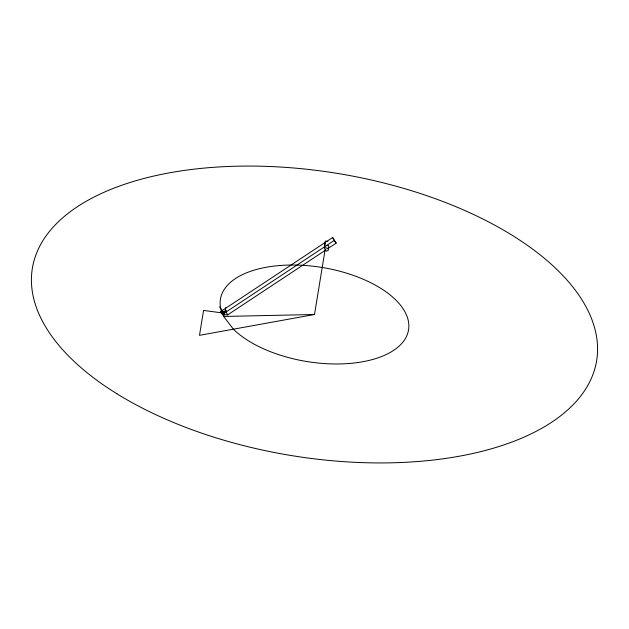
<?xml version="1.0" encoding="UTF-8"?>
<svg xmlns="http://www.w3.org/2000/svg" width="629" height="629" viewBox="0 0 629 629"><rect width="100%" height="100%" fill="white"/><g stroke="black" fill="none" stroke-linecap="round" stroke-linejoin="round"><path stroke-width="0.94" d="M225.89 307.329L223.672 316.458L233.383 329.187A95.294 47.647 9.3 0 0 392.465 351.116A95.294 47.647 9.3 0 0 329.714 268.866A95.294 47.647 9.3 0 0 223.672 316.458L314.5 314.5L325.169 249.343M324.273 247.614A3.334 1.667 9.3 0 1 328.346 249.281A3.334 1.667 9.3 0 1 326.066 251.073L324.273 247.614L325.342 241.096A3.334 1.667 9.3 0 1 327.851 241.56M324.572 246.82L325.295 242.393L220.771 311.504L222.304 314.469L227.635 314.893L326.105 249.784M314.5 314.5L199.495 335.32L203.568 310.419L224.207 313.195L226.401 310.341M326.923 241.316L332.67 237.518L336.169 243.132L327.921 248.581L328.896 245.955L327.968 245.404L326.388 245.617M222.304 314.469L334.636 240.16M220.771 311.504L226.102 311.929L227.635 314.893M334.203 240.482L336.169 243.132M219.497 306.858L224.207 313.195M332.67 237.518L333.441 239.004M116.868 393.746A285.888 142.94 9.3 0 0 588.823 383.58A285.888 142.94 9.3 0 0 237.809 166.182A285.888 142.94 9.3 0 0 116.868 393.746"/></g></svg>
